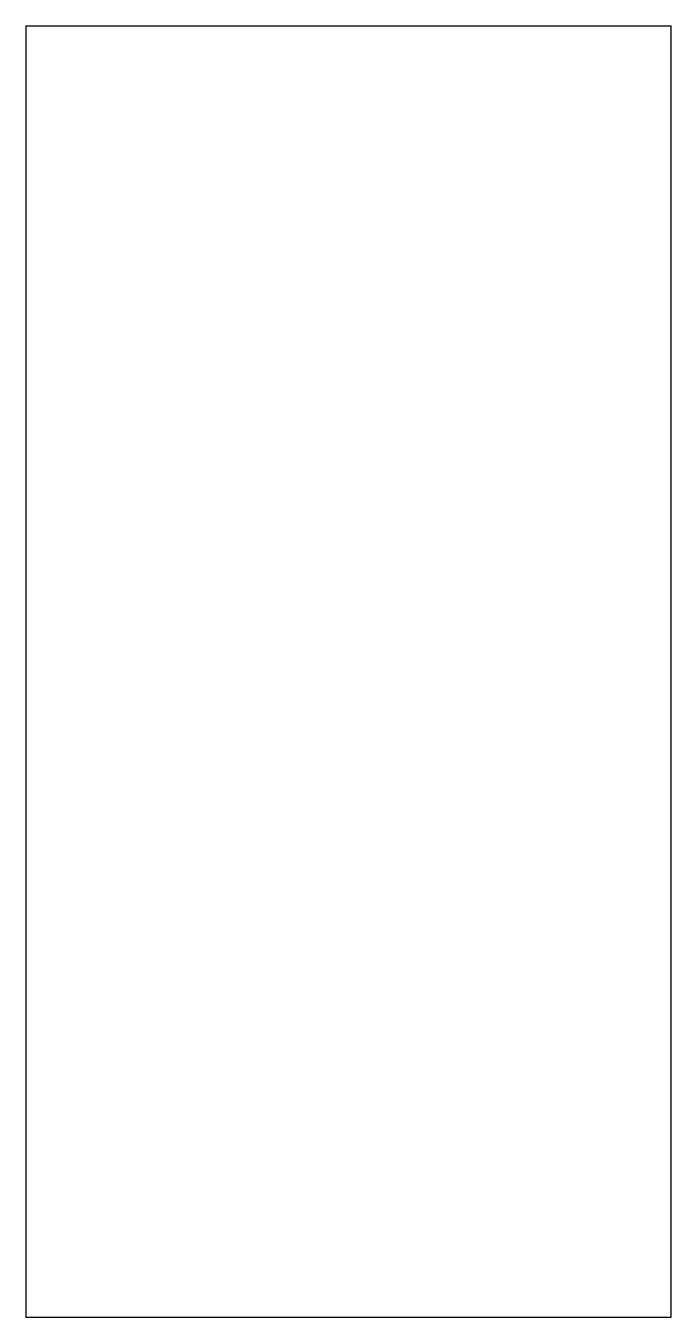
# Model space of a CAD drawing. Header units: metres. Extents: x -1 to 1, y -2 to 2.
import ezdxf

# ---------------------------------------------------------------- set-up
doc = ezdxf.new("R2010")
doc.units = ezdxf.units.M
doc.layers.add('EXPORT-PERFIL', color=7, linetype='CONTINUOUS')

msp = doc.modelspace()

# ---------------------------------------------------------------- linework, layer by layer
at = {"layer": 'EXPORT-PERFIL'}
for p, q in [((-1, 2), (1, 2)), ((-1, 2), (-1, -2)), ((1, -2), (1, 2)), ((-1, -2), (1, -2))]:
    msp.add_line(p, q, dxfattribs=at)

doc.saveas('drawing.dxf')
